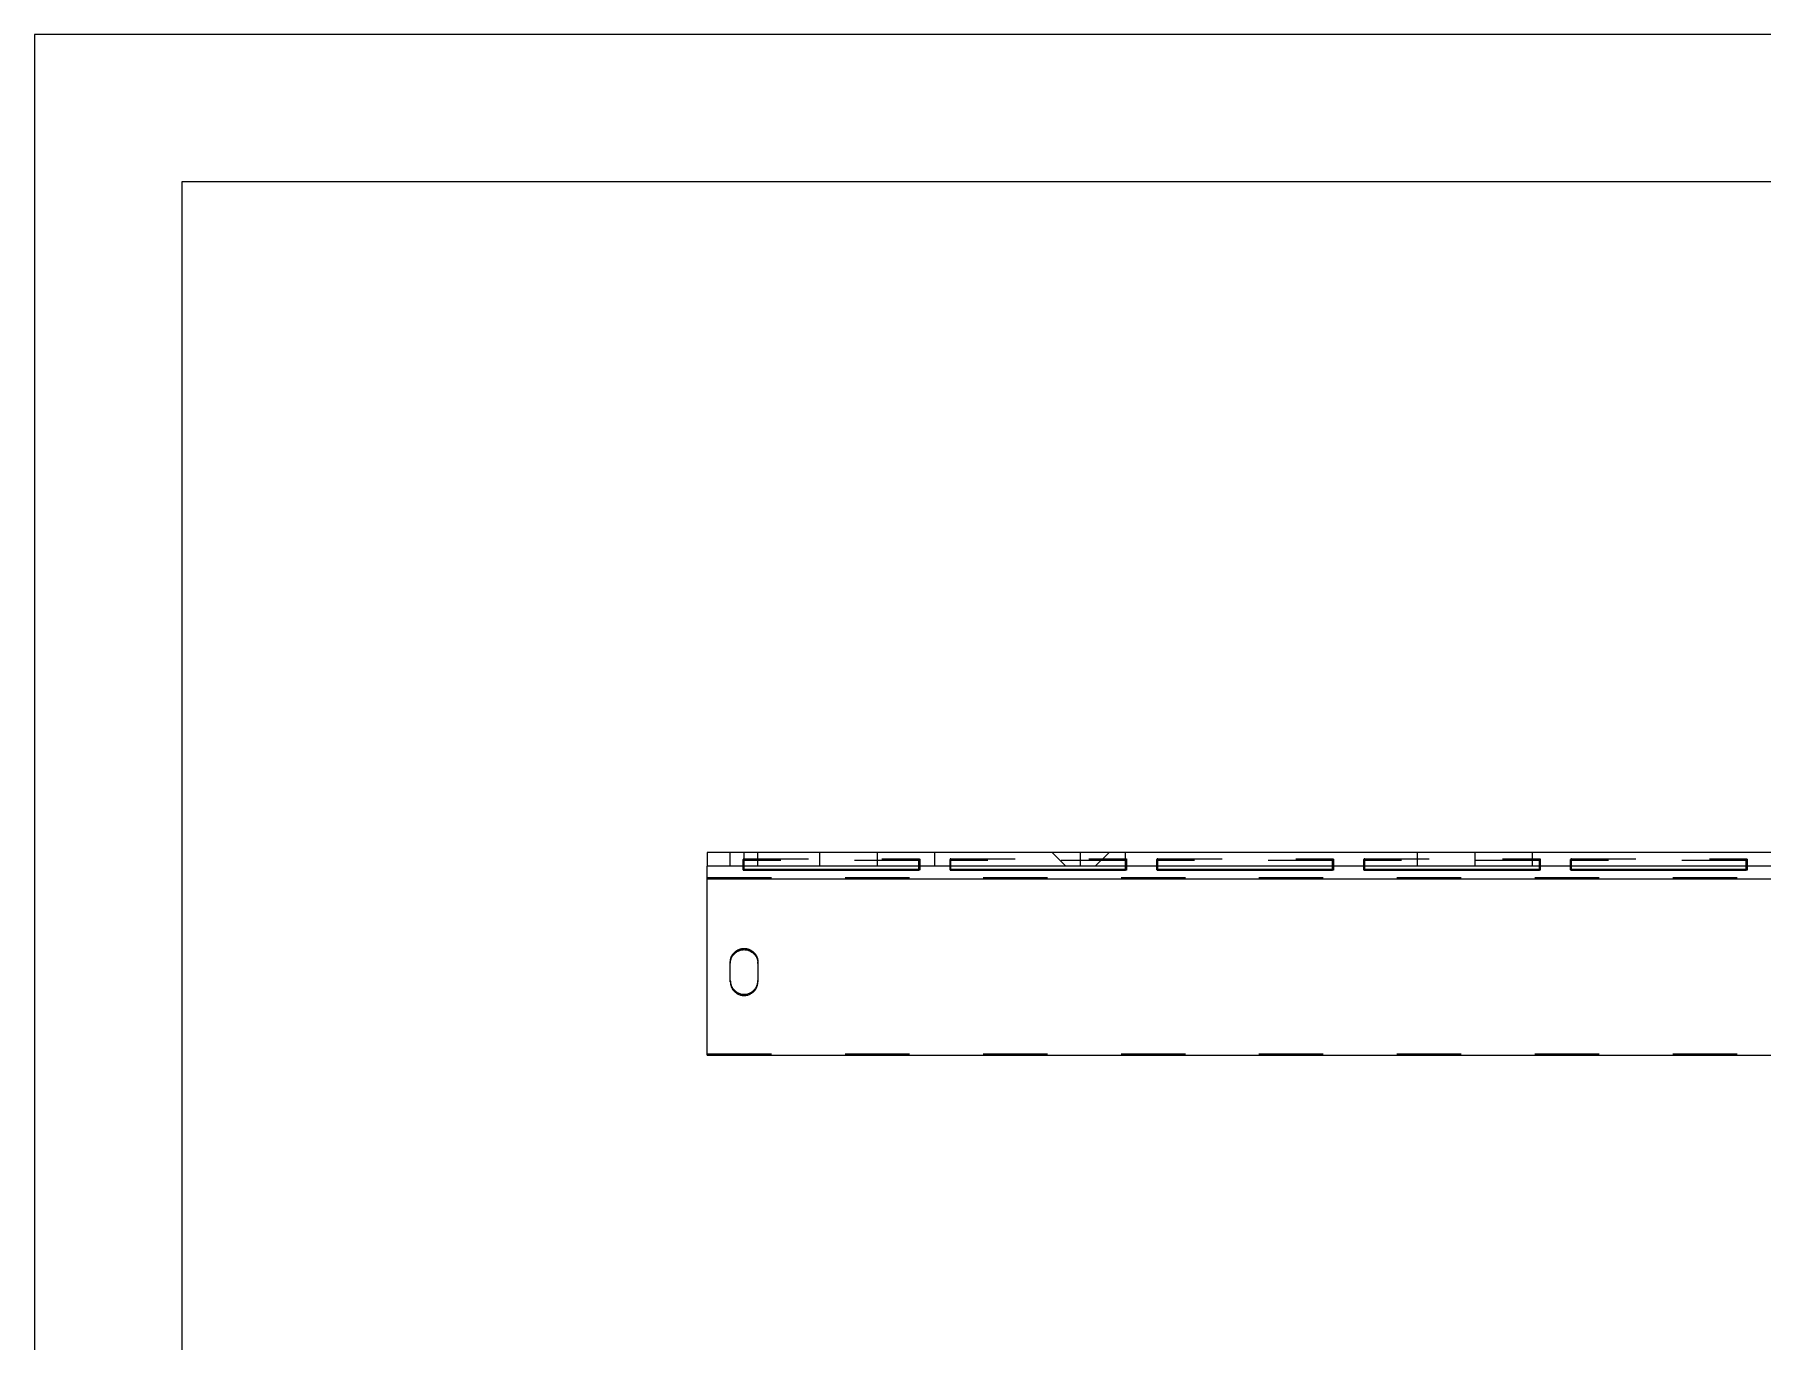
# Model space of a CAD drawing. Header units: millimetres. Extents: x 0 to 426, y 0 to 302.
# Drawn here: x 0 to 94, y 230.9 to 302 of the extents above; entities that cross this region are included whole.
import ezdxf

# ---------------------------------------------------------------- set-up
doc = ezdxf.new("R2010")
doc.units = ezdxf.units.MM
doc.linetypes.add('DASHED', pattern=[15, 7, -8])
doc.linetypes.add('DOT_CENTER', pattern=[14, 12, -1, 0, -1])
doc.layers.add('1', color=7, linetype='Continuous')
doc.layers.add('KADER', color=7, linetype='Continuous')

# ---------------------------------------------------------------- blocks, each defined once
blk = doc.blocks.new('plaat_boven__3', base_point=(73.17, 493.03))
at = {"color": 7, "linetype": 'Continuous'}
for p, q in [((75.67, 515.07), (73.17, 515.07)), ((73.17, 515.07), (73.17, 513.57)), ((78.67, 515.07), (75.67, 515.07)), ((85.42, 515.07), (78.67, 515.07)), ((97.92, 515.07), (85.42, 515.07)), ((110.67, 515.07), (97.92, 515.07)), ((116.87, 515.07), (110.67, 515.07)), ((118.67, 515.07), (116.87, 515.07)), ((150.42, 515.07), (118.67, 515.07)), ((162.92, 515.07), (150.42, 515.07)), ((215.42, 515.07), (162.92, 515.07)), ((75.67, 513.57), (73.17, 513.57)), ((73.17, 512.33), (73.17, 513.57)), ((78.67, 513.57), (75.67, 513.57)), ((96.17, 513.22), (77.17, 513.22)), ((77.17, 513.12), (96.17, 513.12)), ((85.42, 513.57), (78.67, 513.57)), ((97.92, 513.57), (85.42, 513.57)), ((112.17, 513.57), (97.92, 513.57)), ((118.67, 513.22), (99.67, 513.22)), ((99.67, 513.12), (118.67, 513.12)), ((115.37, 513.57), (112.17, 513.57)), ((118.67, 513.57), (115.37, 513.57)), ((150.42, 513.57), (118.67, 513.57)), ((141.17, 513.22), (122.17, 513.22)), ((122.17, 513.12), (141.17, 513.12)), ((163.67, 513.22), (144.67, 513.22)), ((144.67, 513.12), (163.67, 513.12)), ((162.92, 513.57), (150.42, 513.57)), ((215.42, 513.57), (162.92, 513.57)), ((186.17, 513.22), (167.17, 513.22)), ((167.17, 513.12), (186.17, 513.12)), ((73.17, 512.2), (73.17, 512.33)), ((73.17, 493.16), (73.17, 512.2)), ((75.67, 501.13), (75.67, 502.99)), ((78.67, 502.99), (78.67, 501.13)), ((75.67, 501), (75.67, 501.13)), ((78.67, 501.13), (78.67, 501)), ((73.17, 493.03), (73.17, 493.16)), ((73.17, 493.03), (370.17, 493.03))]:
    blk.add_line(p, q, dxfattribs=at)
at = {"color": 1, "linetype": 'DASHED'}
for p, q in [((75.67, 513.57), (75.67, 515.07)), ((78.67, 513.57), (78.67, 515.07)), ((85.42, 513.57), (85.42, 515.07)), ((97.92, 513.57), (97.92, 515.07)), ((112.17, 513.57), (110.67, 515.07)), ((115.37, 513.57), (116.87, 515.07)), ((118.67, 513.57), (118.67, 515.07)), ((150.42, 513.57), (150.42, 515.07)), ((162.92, 513.57), (162.92, 515.07)), ((77.17, 514.18), (77.17, 514.37)), ((77.17, 514.37), (96.17, 514.37)), ((77.17, 513.22), (77.17, 514.18)), ((96.17, 514.18), (77.17, 514.18)), ((96.17, 514.18), (96.17, 514.37)), ((96.17, 513.22), (96.17, 514.18)), ((99.67, 514.18), (99.67, 514.37)), ((99.67, 514.37), (118.67, 514.37)), ((99.67, 513.22), (99.67, 514.18)), ((118.67, 514.18), (99.67, 514.18)), ((118.67, 514.18), (118.67, 514.37)), ((118.67, 513.22), (118.67, 514.18)), ((122.17, 514.37), (141.17, 514.37)), ((122.17, 514.18), (122.17, 514.37)), ((141.17, 514.18), (122.17, 514.18)), ((122.17, 513.22), (122.17, 514.18)), ((141.17, 514.18), (141.17, 514.37)), ((141.17, 513.22), (141.17, 514.18)), ((144.67, 514.37), (163.67, 514.37)), ((144.67, 514.18), (144.67, 514.37)), ((144.67, 513.22), (144.67, 514.18)), ((163.67, 514.18), (144.67, 514.18)), ((163.67, 514.18), (163.67, 514.37)), ((163.67, 513.22), (163.67, 514.18)), ((167.17, 514.37), (186.17, 514.37)), ((167.17, 514.18), (167.17, 514.37)), ((186.17, 514.18), (167.17, 514.18)), ((167.17, 513.22), (167.17, 514.18)), ((186.17, 514.18), (186.17, 514.37)), ((186.17, 513.22), (186.17, 514.18)), ((73.17, 512.33), (370.17, 512.33)), ((75.67, 502.99), (75.67, 503.13)), ((78.67, 502.99), (78.67, 503.13)), ((73.17, 493.16), (370.17, 493.16))]:
    blk.add_line(p, q, dxfattribs=at)
at = {"color": 2, "linetype": 'Continuous'}
for p, q in [((77.17, 513.12), (77.17, 513.22)), ((96.17, 513.12), (96.17, 513.22)), ((99.67, 513.12), (99.67, 513.22)), ((118.67, 513.12), (118.67, 513.22)), ((122.17, 513.12), (122.17, 513.22)), ((141.17, 513.12), (141.17, 513.22)), ((144.67, 513.12), (144.67, 513.22)), ((163.67, 513.12), (163.67, 513.22)), ((167.17, 513.12), (167.17, 513.22)), ((186.17, 513.12), (186.17, 513.22)), ((73.17, 512.2), (370.17, 512.2))]:
    blk.add_line(p, q, dxfattribs=at)
at = {"color": 1, "linetype": 'DASHED'}
for points, knots in [([(77.17, 514.37), (77.17, 514.37), (77.17, 514.37), (77.17, 514.37), (77.15, 514.37), (77.14, 514.37), (77.13, 514.36), (77.12, 514.36), (77.11, 514.35), (77.1, 514.35), (77.1, 514.34), (77.09, 514.33), (77.08, 514.32), (77.08, 514.3), (77.08, 514.29), (77.07, 514.28)], [0, 0, 0, 0, 0.0021794, 0.0043586, 0.0218073, 0.0390731, 0.0496052, 0.0583613, 0.0671676, 0.0774162, 0.087165, 0.0998374, 0.1149957, 0.133767, 0.1525456, 0.1525456, 0.1525456, 0.1525456]), ([(77.07, 514.28), (77.07, 514.28), (77.08, 514.27), (77.08, 514.26), (77.08, 514.25), (77.08, 514.24), (77.09, 514.23), (77.09, 514.23), (77.1, 514.22), (77.1, 514.21), (77.11, 514.2), (77.12, 514.2), (77.13, 514.19), (77.14, 514.19), (77.15, 514.18), (77.17, 514.18), (77.17, 514.18), (77.17, 514.18), (77.17, 514.18)], [0, 0, 0, 0, 0.0103124, 0.0190457, 0.0294919, 0.0383056, 0.0471273, 0.0577557, 0.066653, 0.0773392, 0.0880211, 0.0969895, 0.1068513, 0.1166523, 0.1340044, 0.1515403, 0.1537198, 0.1558992, 0.1558992, 0.1558992, 0.1558992]), ([(77.07, 513.17), (77.07, 513.27), (77.07, 513.45), (77.07, 513.73), (77.07, 514), (77.07, 514.19), (77.07, 514.28)], [0, 0, 0, 0, 0.276479, 0.552958, 0.829437, 1.105916, 1.105916, 1.105916, 1.105916]), ([(96.17, 514.37), (96.18, 514.37), (96.18, 514.37), (96.18, 514.37), (96.19, 514.37), (96.2, 514.37), (96.21, 514.37), (96.22, 514.36), (96.23, 514.36), (96.24, 514.35), (96.25, 514.34), (96.26, 514.33), (96.27, 514.32), (96.27, 514.3), (96.27, 514.29), (96.27, 514.28)], [0, 0, 0, 0, 0.0021794, 0.0043586, 0.0134555, 0.0251762, 0.0390925, 0.0490348, 0.0619916, 0.0774216, 0.0871703, 0.0998428, 0.115001, 0.1337723, 0.152551, 0.152551, 0.152551, 0.152551]), ([(96.27, 514.28), (96.27, 514.28), (96.27, 514.27), (96.27, 514.26), (96.27, 514.25), (96.27, 514.24), (96.26, 514.23), (96.26, 514.23), (96.25, 514.22), (96.25, 514.21), (96.24, 514.2), (96.23, 514.2), (96.22, 514.19), (96.21, 514.19), (96.2, 514.18), (96.18, 514.18), (96.18, 514.18), (96.18, 514.18), (96.17, 514.18)], [0, 0, 0, 0, 0.0095218, 0.0190459, 0.0294921, 0.0383058, 0.0480405, 0.057756, 0.0675659, 0.0773397, 0.0880217, 0.09699, 0.1076674, 0.1166526, 0.1340048, 0.1515407, 0.1537202, 0.1558996, 0.1558996, 0.1558996, 0.1558996]), ([(96.27, 514.28), (96.27, 514.19), (96.27, 514), (96.27, 513.73), (96.27, 513.45), (96.27, 513.27), (96.27, 513.17)], [0, 0, 0, 0, 0.276479, 0.552958, 0.829437, 1.105916, 1.105916, 1.105916, 1.105916]), ([(99.67, 514.37), (99.67, 514.37), (99.67, 514.37), (99.67, 514.37), (99.66, 514.37), (99.65, 514.37), (99.64, 514.37), (99.63, 514.36), (99.62, 514.36), (99.61, 514.35), (99.6, 514.35), (99.6, 514.34), (99.59, 514.33), (99.58, 514.32), (99.58, 514.31), (99.58, 514.3), (99.57, 514.29), (99.57, 514.28), (99.57, 514.28)], [0, 0, 0, 0, 0.0021793, 0.0043586, 0.0134555, 0.0251762, 0.0390925, 0.0496247, 0.0583807, 0.0687686, 0.0774356, 0.0871844, 0.0998569, 0.1150151, 0.123606, 0.1337583, 0.1439597, 0.1526148, 0.1526148, 0.1526148, 0.1526148]), ([(99.57, 514.28), (99.58, 514.27), (99.58, 514.26), (99.58, 514.24), (99.59, 514.23), (99.6, 514.21), (99.61, 514.2), (99.62, 514.2), (99.63, 514.19), (99.64, 514.19), (99.65, 514.18), (99.66, 514.18), (99.67, 514.18), (99.67, 514.18), (99.67, 514.18), (99.67, 514.18)], [0, 0, 0, 0, 0.0190537, 0.0382585, 0.0577191, 0.0772468, 0.0861967, 0.0968971, 0.1075745, 0.1165597, 0.1305934, 0.1423408, 0.1514711, 0.1536508, 0.15583, 0.15583, 0.15583, 0.15583]), ([(99.57, 513.17), (99.57, 513.27), (99.57, 513.45), (99.57, 513.73), (99.57, 514), (99.57, 514.19), (99.57, 514.28)], [0, 0, 0, 0, 0.276479, 0.552958, 0.829437, 1.105916, 1.105916, 1.105916, 1.105916]), ([(118.67, 514.37), (118.68, 514.37), (118.68, 514.37), (118.68, 514.37), (118.69, 514.37), (118.7, 514.37), (118.72, 514.37), (118.73, 514.36), (118.75, 514.35), (118.76, 514.33), (118.77, 514.32), (118.77, 514.3), (118.77, 514.29), (118.77, 514.28)], [0, 0, 0, 0, 0.0021794, 0.0043586, 0.0134555, 0.0251762, 0.0390925, 0.0582983, 0.0773915, 0.0962083, 0.1149374, 0.1337088, 0.1524874, 0.1524874, 0.1524874, 0.1524874]), ([(118.77, 514.28), (118.77, 514.28), (118.77, 514.27), (118.77, 514.26), (118.77, 514.25), (118.77, 514.24), (118.76, 514.23), (118.76, 514.23), (118.75, 514.22), (118.74, 514.21), (118.73, 514.2), (118.72, 514.19), (118.7, 514.18), (118.69, 514.18), (118.68, 514.18), (118.68, 514.18), (118.68, 514.18), (118.67, 514.18)], [0, 0, 0, 0, 0.0087086, 0.0190458, 0.0294919, 0.0383056, 0.048872, 0.0577557, 0.0684036, 0.0773392, 0.0969734, 0.116606, 0.1306397, 0.1423871, 0.1515175, 0.1536972, 0.1558763, 0.1558763, 0.1558763, 0.1558763]), ([(118.77, 514.28), (118.77, 514.19), (118.77, 514), (118.77, 513.73), (118.77, 513.45), (118.77, 513.27), (118.77, 513.17)], [0, 0, 0, 0, 0.276479, 0.552958, 0.829437, 1.105916, 1.105916, 1.105916, 1.105916]), ([(122.17, 514.37), (122.17, 514.37), (122.17, 514.37), (122.17, 514.37), (122.16, 514.37), (122.15, 514.37), (122.14, 514.37), (122.13, 514.36), (122.12, 514.36), (122.11, 514.35), (122.1, 514.34), (122.09, 514.33), (122.08, 514.32), (122.08, 514.31), (122.08, 514.3), (122.07, 514.29), (122.07, 514.28), (122.07, 514.28)], [0, 0, 0, 0, 0.0021794, 0.0043586, 0.0134555, 0.0251762, 0.0390926, 0.0487217, 0.0583809, 0.0687687, 0.0774358, 0.0962527, 0.1149818, 0.1235726, 0.1337249, 0.1431469, 0.1525817, 0.1525817, 0.1525817, 0.1525817]), ([(122.07, 513.17), (122.07, 513.27), (122.07, 513.45), (122.07, 513.73), (122.07, 514), (122.07, 514.19), (122.07, 514.28)], [0, 0, 0, 0, 0.276479, 0.552958, 0.829437, 1.105916, 1.105916, 1.105916, 1.105916]), ([(122.07, 514.28), (122.07, 514.28), (122.07, 514.27), (122.08, 514.26), (122.08, 514.25), (122.08, 514.24), (122.09, 514.23), (122.1, 514.21), (122.11, 514.2), (122.12, 514.2), (122.13, 514.19), (122.14, 514.19), (122.15, 514.18), (122.16, 514.18), (122.17, 514.18), (122.17, 514.18), (122.17, 514.18), (122.17, 514.18)], [0, 0, 0, 0, 0.0086537, 0.0190457, 0.0277802, 0.0383056, 0.0577662, 0.0772939, 0.0879759, 0.0969442, 0.1076216, 0.1166068, 0.1306405, 0.1423879, 0.1515183, 0.153698, 0.1558771, 0.1558771, 0.1558771, 0.1558771]), ([(141.17, 514.37), (141.18, 514.37), (141.18, 514.37), (141.18, 514.37), (141.19, 514.37), (141.2, 514.37), (141.21, 514.37), (141.22, 514.36), (141.23, 514.36), (141.24, 514.35), (141.25, 514.34), (141.26, 514.33), (141.27, 514.32), (141.27, 514.3), (141.27, 514.29), (141.27, 514.28)], [0, 0, 0, 0, 0.0021794, 0.0043586, 0.0134555, 0.0251762, 0.0390925, 0.0479855, 0.0583807, 0.0687686, 0.0774356, 0.0962525, 0.1149816, 0.1343162, 0.1525313, 0.1525313, 0.1525313, 0.1525313]), ([(141.27, 514.28), (141.27, 514.28), (141.27, 514.27), (141.27, 514.26), (141.27, 514.25), (141.27, 514.24), (141.26, 514.23), (141.26, 514.23), (141.25, 514.22), (141.24, 514.21), (141.23, 514.2), (141.22, 514.19), (141.2, 514.19), (141.19, 514.18), (141.18, 514.18), (141.18, 514.18), (141.18, 514.18), (141.17, 514.18)], [0, 0, 0, 0, 0.0086537, 0.0190457, 0.0294919, 0.0383056, 0.0480403, 0.0577559, 0.0684038, 0.0773394, 0.0969736, 0.1166062, 0.1258701, 0.1376159, 0.1515177, 0.1536971, 0.1558765, 0.1558765, 0.1558765, 0.1558765]), ([(141.27, 514.28), (141.27, 514.19), (141.27, 514), (141.27, 513.73), (141.27, 513.45), (141.27, 513.27), (141.27, 513.17)], [0, 0, 0, 0, 0.276479, 0.552958, 0.829437, 1.105916, 1.105916, 1.105916, 1.105916]), ([(144.67, 514.37), (144.67, 514.37), (144.67, 514.37), (144.67, 514.37), (144.66, 514.37), (144.65, 514.37), (144.64, 514.37), (144.63, 514.36), (144.62, 514.36), (144.61, 514.35), (144.6, 514.35), (144.6, 514.34), (144.59, 514.33), (144.58, 514.32), (144.58, 514.31), (144.58, 514.3), (144.57, 514.29), (144.57, 514.28), (144.57, 514.28)], [0, 0, 0, 0, 0.0021793, 0.0043586, 0.0134555, 0.0251762, 0.0390925, 0.0487217, 0.0583809, 0.0687687, 0.0774358, 0.0871846, 0.099857, 0.1150153, 0.1236061, 0.1337584, 0.1431821, 0.1526152, 0.1526152, 0.1526152, 0.1526152]), ([(144.57, 514.28), (144.57, 514.28), (144.57, 514.27), (144.58, 514.26), (144.58, 514.25), (144.58, 514.24), (144.59, 514.23), (144.59, 514.23), (144.6, 514.22), (144.6, 514.21), (144.61, 514.2), (144.62, 514.2), (144.63, 514.19), (144.64, 514.19), (144.65, 514.18), (144.67, 514.18), (144.67, 514.18), (144.67, 514.18), (144.67, 514.18)], [0, 0, 0, 0, 0.008636, 0.0190457, 0.0277801, 0.0383056, 0.048872, 0.0577557, 0.0675655, 0.0773394, 0.0862893, 0.0969897, 0.1076671, 0.1166523, 0.1340044, 0.1515403, 0.15372, 0.1558992, 0.1558992, 0.1558992, 0.1558992]), ([(144.57, 513.17), (144.57, 513.27), (144.57, 513.45), (144.57, 513.73), (144.57, 514), (144.57, 514.19), (144.57, 514.28)], [0, 0, 0, 0, 0.276479, 0.552958, 0.829437, 1.105916, 1.105916, 1.105916, 1.105916]), ([(163.67, 514.37), (163.68, 514.37), (163.68, 514.37), (163.68, 514.37), (163.7, 514.37), (163.71, 514.37), (163.72, 514.36), (163.73, 514.36), (163.74, 514.35), (163.75, 514.35), (163.75, 514.34), (163.76, 514.33), (163.76, 514.32), (163.77, 514.32), (163.77, 514.31), (163.77, 514.3), (163.77, 514.29), (163.77, 514.28), (163.77, 514.28)], [0, 0, 0, 0, 0.0021793, 0.0043586, 0.0218073, 0.0390731, 0.047966, 0.0583613, 0.0687491, 0.0774162, 0.0876681, 0.0962704, 0.1064333, 0.1150111, 0.124374, 0.1337544, 0.1431943, 0.1526111, 0.1526111, 0.1526111, 0.1526111]), ([(163.77, 514.28), (163.77, 514.28), (163.77, 514.27), (163.77, 514.26), (163.77, 514.25), (163.77, 514.24), (163.76, 514.23), (163.75, 514.21), (163.73, 514.2), (163.72, 514.19), (163.7, 514.18), (163.69, 514.18), (163.68, 514.18), (163.68, 514.18), (163.68, 514.18), (163.67, 514.18)], [0, 0, 0, 0, 0.0103127, 0.0190457, 0.0277801, 0.0383056, 0.0577662, 0.0772939, 0.0969281, 0.1165607, 0.1305943, 0.1423417, 0.1514721, 0.1536516, 0.155831, 0.155831, 0.155831, 0.155831]), ([(163.77, 514.28), (163.77, 514.19), (163.77, 514), (163.77, 513.73), (163.77, 513.45), (163.77, 513.27), (163.77, 513.17)], [0, 0, 0, 0, 0.276479, 0.552958, 0.829437, 1.105916, 1.105916, 1.105916, 1.105916]), ([(167.17, 514.37), (167.17, 514.37), (167.17, 514.37), (167.17, 514.37), (167.16, 514.37), (167.15, 514.37), (167.14, 514.37), (167.13, 514.36), (167.12, 514.36), (167.11, 514.35), (167.1, 514.35), (167.09, 514.33), (167.08, 514.32), (167.08, 514.31), (167.08, 514.3), (167.07, 514.29), (167.07, 514.28), (167.07, 514.28)], [0, 0, 0, 0, 0.0021794, 0.0043586, 0.0184117, 0.0301066, 0.0390927, 0.0496248, 0.0583809, 0.0671872, 0.0774358, 0.0962527, 0.1149817, 0.1235726, 0.1337249, 0.1431486, 0.1525816, 0.1525816, 0.1525816, 0.1525816]), ([(167.07, 514.28), (167.07, 514.27), (167.08, 514.27), (167.08, 514.25), (167.08, 514.24), (167.09, 514.23), (167.1, 514.21), (167.11, 514.2), (167.12, 514.2), (167.13, 514.19), (167.14, 514.19), (167.15, 514.18), (167.16, 514.18), (167.17, 514.18), (167.17, 514.18), (167.17, 514.18), (167.17, 514.18)], [0, 0, 0, 0, 0.0155416, 0.0284833, 0.0382905, 0.0577511, 0.0772788, 0.0879608, 0.0969291, 0.1059069, 0.1165917, 0.1306254, 0.1423728, 0.1515032, 0.1536829, 0.155862, 0.155862, 0.155862, 0.155862]), ([(167.07, 513.17), (167.07, 513.27), (167.07, 513.45), (167.07, 513.73), (167.07, 514), (167.07, 514.19), (167.07, 514.28)], [0, 0, 0, 0, 0.276479, 0.552958, 0.829437, 1.105916, 1.105916, 1.105916, 1.105916]), ([(186.17, 514.37), (186.18, 514.37), (186.18, 514.37), (186.18, 514.37), (186.19, 514.37), (186.2, 514.37), (186.21, 514.37), (186.22, 514.36), (186.23, 514.36), (186.24, 514.35), (186.25, 514.35), (186.25, 514.34), (186.26, 514.33), (186.27, 514.32), (186.27, 514.31), (186.27, 514.3), (186.27, 514.29), (186.27, 514.28), (186.27, 514.28)], [0, 0, 0, 0, 0.0021794, 0.0043586, 0.0184117, 0.0301066, 0.0390927, 0.0496248, 0.0583809, 0.0678906, 0.0774359, 0.0871847, 0.0998572, 0.1150154, 0.1251606, 0.1337586, 0.144056, 0.1526151, 0.1526151, 0.1526151, 0.1526151]), ([(186.27, 514.28), (186.27, 514.28), (186.27, 514.27), (186.27, 514.26), (186.27, 514.25), (186.27, 514.24), (186.26, 514.23), (186.26, 514.23), (186.25, 514.22), (186.25, 514.21), (186.24, 514.2), (186.23, 514.2), (186.22, 514.19), (186.21, 514.19), (186.2, 514.19), (186.19, 514.18), (186.18, 514.18), (186.18, 514.18), (186.18, 514.18), (186.17, 514.18)], [0, 0, 0, 0, 0.0103127, 0.0190457, 0.0277801, 0.0383056, 0.048872, 0.0577557, 0.066653, 0.0773392, 0.0862891, 0.0969895, 0.1076669, 0.1166521, 0.1259161, 0.1376618, 0.1515636, 0.1537433, 0.1559225, 0.1559225, 0.1559225, 0.1559225]), ([(186.27, 514.28), (186.27, 514.19), (186.27, 514), (186.27, 513.73), (186.27, 513.45), (186.27, 513.27), (186.27, 513.17)], [0, 0, 0, 0, 0.276479, 0.552958, 0.829437, 1.105916, 1.105916, 1.105916, 1.105916]), ([(75.67, 503.13), (75.68, 503.26), (75.7, 503.52), (75.86, 503.88), (76.1, 504.19), (76.42, 504.43), (76.78, 504.59), (77.17, 504.64), (77.57, 504.59), (77.93, 504.43), (78.25, 504.19), (78.49, 503.88), (78.65, 503.52), (78.67, 503.26), (78.67, 503.13)], [0, 0, 0, 0, 0.390114, 0.780421, 1.171062, 1.562089, 1.95345, 2.345003, 2.736556, 3.127917, 3.518944, 3.909585, 4.299892, 4.690006, 4.690006, 4.690006, 4.690006])]:
    blk.add_open_spline(points, degree=3, knots=knots, dxfattribs=at)
at = {"color": 7, "linetype": 'Continuous'}
for points, knots in [([(77.17, 513.22), (77.17, 513.22), (77.17, 513.22), (77.16, 513.22), (77.15, 513.22), (77.14, 513.22), (77.13, 513.22), (77.13, 513.22), (77.11, 513.21), (77.1, 513.21), (77.1, 513.2), (77.09, 513.2), (77.09, 513.2), (77.08, 513.19), (77.08, 513.19), (77.08, 513.18), (77.08, 513.18), (77.07, 513.18), (77.07, 513.18), (77.07, 513.17), (77.07, 513.17)], [0, 0, 0, 0, 0.0100593, 0.0190381, 0.0268403, 0.0333597, 0.038482, 0.0505252, 0.0618908, 0.0725087, 0.0816701, 0.0890623, 0.0948553, 0.0991617, 0.1051991, 0.1101861, 0.114284, 0.1175584, 0.1185001, 0.1193883, 0.1193883, 0.1193883, 0.1193883]), ([(77.07, 513.17), (77.07, 513.17), (77.07, 513.17), (77.07, 513.17), (77.08, 513.17), (77.08, 513.16), (77.08, 513.16), (77.08, 513.15), (77.09, 513.15), (77.1, 513.14), (77.1, 513.14), (77.11, 513.14), (77.12, 513.13), (77.13, 513.13), (77.14, 513.13), (77.16, 513.13), (77.17, 513.12), (77.17, 513.12)], [0, 0, 0, 0, 0.0009157, 0.0018336, 0.0050446, 0.0091772, 0.0142917, 0.0205466, 0.0287087, 0.0377456, 0.0477052, 0.057902, 0.0673121, 0.0755065, 0.0820147, 0.1009674, 0.1205288, 0.1205288, 0.1205288, 0.1205288]), ([(96.17, 513.22), (96.18, 513.22), (96.19, 513.22), (96.21, 513.22), (96.22, 513.22), (96.23, 513.21), (96.24, 513.21), (96.25, 513.21), (96.25, 513.2), (96.26, 513.2), (96.27, 513.19), (96.27, 513.19), (96.27, 513.18), (96.27, 513.18), (96.27, 513.18), (96.27, 513.17), (96.27, 513.17)], [0, 0, 0, 0, 0.0195171, 0.0384703, 0.0498397, 0.0592985, 0.0668582, 0.072501, 0.0801003, 0.0892832, 0.0991408, 0.1043428, 0.1105546, 0.1175179, 0.1184609, 0.1193479, 0.1193479, 0.1193479, 0.1193479]), ([(96.27, 513.17), (96.27, 513.17), (96.27, 513.17), (96.27, 513.17), (96.27, 513.17), (96.27, 513.16), (96.27, 513.16), (96.26, 513.15), (96.26, 513.15), (96.25, 513.14), (96.25, 513.14), (96.24, 513.14), (96.23, 513.13), (96.22, 513.13), (96.21, 513.13), (96.2, 513.13), (96.19, 513.13), (96.18, 513.12), (96.18, 513.12), (96.17, 513.12)], [0, 0, 0, 0, 0.0009157, 0.0018336, 0.0076539, 0.0138196, 0.0205326, 0.0266101, 0.0331386, 0.0402593, 0.0477003, 0.053413, 0.0610666, 0.0706061, 0.0820104, 0.0938389, 0.1044217, 0.1134373, 0.1205368, 0.1205368, 0.1205368, 0.1205368]), ([(99.67, 513.22), (99.67, 513.22), (99.66, 513.22), (99.64, 513.22), (99.63, 513.22), (99.62, 513.21), (99.61, 513.21), (99.6, 513.21), (99.6, 513.2), (99.59, 513.2), (99.59, 513.2), (99.58, 513.19), (99.58, 513.19), (99.58, 513.18), (99.57, 513.18), (99.57, 513.18), (99.57, 513.17), (99.57, 513.17)], [0, 0, 0, 0, 0.0195171, 0.0384703, 0.0451576, 0.0533544, 0.0626075, 0.0725004, 0.0816618, 0.089054, 0.094847, 0.0991533, 0.1057669, 0.1118167, 0.1175354, 0.1184773, 0.1193653, 0.1193653, 0.1193653, 0.1193653]), ([(99.57, 513.17), (99.57, 513.17), (99.57, 513.17), (99.57, 513.17), (99.58, 513.17), (99.58, 513.16), (99.58, 513.15), (99.59, 513.15), (99.6, 513.14), (99.6, 513.14), (99.61, 513.14), (99.62, 513.13), (99.63, 513.13), (99.64, 513.13), (99.64, 513.13), (99.65, 513.13), (99.66, 513.12), (99.67, 513.12), (99.67, 513.12)], [0, 0, 0, 0, 0.0009157, 0.0018336, 0.0076539, 0.0138196, 0.0205326, 0.0286947, 0.0377316, 0.0476912, 0.0534039, 0.0610575, 0.0705971, 0.0820014, 0.0888273, 0.0976554, 0.1082816, 0.1205279, 0.1205279, 0.1205279, 0.1205279]), ([(118.67, 513.22), (118.68, 513.22), (118.68, 513.22), (118.69, 513.22), (118.7, 513.22), (118.71, 513.22), (118.72, 513.22), (118.72, 513.22), (118.74, 513.21), (118.74, 513.21), (118.75, 513.2), (118.76, 513.2), (118.77, 513.19), (118.77, 513.19), (118.77, 513.18), (118.77, 513.18), (118.77, 513.18), (118.77, 513.17), (118.77, 513.17)], [0, 0, 0, 0, 0.0100593, 0.0190381, 0.0268403, 0.0333597, 0.038482, 0.0505252, 0.0618908, 0.0725087, 0.080108, 0.0892909, 0.0991485, 0.1057621, 0.1118119, 0.1175305, 0.1184728, 0.1193605, 0.1193605, 0.1193605, 0.1193605]), ([(118.77, 513.17), (118.77, 513.17), (118.77, 513.17), (118.77, 513.17), (118.77, 513.17), (118.77, 513.16), (118.77, 513.16), (118.76, 513.15), (118.76, 513.15), (118.75, 513.14), (118.75, 513.14), (118.74, 513.14), (118.73, 513.13), (118.72, 513.13), (118.71, 513.13), (118.69, 513.13), (118.68, 513.12), (118.67, 513.12)], [0, 0, 0, 0, 0.0009158, 0.0018336, 0.0076539, 0.0138196, 0.0205326, 0.0271303, 0.0331384, 0.0408229, 0.0476998, 0.0534125, 0.0610661, 0.0706057, 0.0820099, 0.1009627, 0.1205241, 0.1205241, 0.1205241, 0.1205241]), ([(122.17, 513.22), (122.17, 513.22), (122.16, 513.22), (122.14, 513.22), (122.13, 513.22), (122.12, 513.21), (122.11, 513.21), (122.1, 513.21), (122.1, 513.2), (122.09, 513.2), (122.09, 513.2), (122.08, 513.19), (122.08, 513.19), (122.08, 513.19), (122.08, 513.18), (122.07, 513.18), (122.07, 513.18), (122.07, 513.17), (122.07, 513.17)], [0, 0, 0, 0, 0.0195171, 0.0384703, 0.0498397, 0.0592985, 0.0668583, 0.072501, 0.0816624, 0.0890547, 0.0948477, 0.099154, 0.1029437, 0.1073652, 0.1122475, 0.1175484, 0.1184263, 0.1193784, 0.1193784, 0.1193784, 0.1193784]), ([(122.07, 513.17), (122.07, 513.17), (122.07, 513.17), (122.07, 513.17), (122.08, 513.17), (122.08, 513.16), (122.08, 513.16), (122.08, 513.15), (122.09, 513.15), (122.1, 513.14), (122.1, 513.14), (122.11, 513.13), (122.13, 513.13), (122.14, 513.13), (122.15, 513.13), (122.16, 513.13), (122.17, 513.12), (122.17, 513.12), (122.17, 513.12)], [0, 0, 0, 0, 0.0009158, 0.0018336, 0.0050446, 0.0091772, 0.0142917, 0.0205466, 0.0287086, 0.0377456, 0.0477052, 0.0584102, 0.0698647, 0.0820111, 0.0938396, 0.1044224, 0.113438, 0.1205375, 0.1205375, 0.1205375, 0.1205375]), ([(141.17, 513.22), (141.18, 513.22), (141.19, 513.22), (141.21, 513.22), (141.22, 513.22), (141.23, 513.21), (141.24, 513.21), (141.25, 513.21), (141.25, 513.2), (141.26, 513.2), (141.27, 513.19), (141.27, 513.19), (141.27, 513.18), (141.27, 513.18), (141.27, 513.18), (141.27, 513.18), (141.27, 513.17), (141.27, 513.17)], [0, 0, 0, 0, 0.0195171, 0.0384703, 0.0498397, 0.0592985, 0.0668582, 0.072501, 0.0823334, 0.0911898, 0.0991448, 0.1051822, 0.1101692, 0.114267, 0.1175414, 0.1184281, 0.1193714, 0.1193714, 0.1193714, 0.1193714]), ([(141.27, 513.17), (141.27, 513.17), (141.27, 513.17), (141.27, 513.17), (141.27, 513.17), (141.27, 513.16), (141.27, 513.15), (141.26, 513.15), (141.25, 513.14), (141.25, 513.14), (141.24, 513.13), (141.22, 513.13), (141.22, 513.13), (141.21, 513.13), (141.2, 513.13), (141.19, 513.12), (141.18, 513.12), (141.17, 513.12)], [0, 0, 0, 0, 0.0009158, 0.0018336, 0.0089187, 0.0152624, 0.0205275, 0.0286896, 0.0377265, 0.0476861, 0.0583911, 0.0698457, 0.081992, 0.088818, 0.097646, 0.1082723, 0.1205185, 0.1205185, 0.1205185, 0.1205185]), ([(144.67, 513.22), (144.67, 513.22), (144.67, 513.22), (144.66, 513.22), (144.65, 513.22), (144.65, 513.22), (144.64, 513.22), (144.63, 513.22), (144.62, 513.21), (144.61, 513.21), (144.6, 513.21), (144.6, 513.2), (144.59, 513.2), (144.59, 513.2), (144.58, 513.19), (144.58, 513.19), (144.58, 513.18), (144.58, 513.18), (144.57, 513.18), (144.57, 513.18), (144.57, 513.17), (144.57, 513.17)], [0, 0, 0, 0, 0.0054589, 0.0122325, 0.0201204, 0.0289305, 0.0384819, 0.0451692, 0.0533659, 0.062619, 0.0725119, 0.0816733, 0.0890655, 0.0948585, 0.0991649, 0.1052023, 0.1101893, 0.1142871, 0.1175615, 0.1184477, 0.1193915, 0.1193915, 0.1193915, 0.1193915]), ([(144.57, 513.17), (144.57, 513.17), (144.57, 513.17), (144.57, 513.17), (144.58, 513.17), (144.58, 513.16), (144.58, 513.15), (144.59, 513.15), (144.6, 513.14), (144.6, 513.14), (144.61, 513.13), (144.63, 513.13), (144.64, 513.13), (144.65, 513.13), (144.66, 513.13), (144.67, 513.12), (144.67, 513.12), (144.67, 513.12)], [0, 0, 0, 0, 0.0009158, 0.0018336, 0.0089187, 0.0152624, 0.0205275, 0.0286896, 0.0377265, 0.0476861, 0.0583911, 0.0698457, 0.081992, 0.0938205, 0.1044033, 0.1134189, 0.1205184, 0.1205184, 0.1205184, 0.1205184]), ([(163.67, 513.22), (163.68, 513.22), (163.68, 513.22), (163.69, 513.22), (163.7, 513.22), (163.7, 513.22), (163.71, 513.22), (163.72, 513.22), (163.73, 513.21), (163.74, 513.21), (163.75, 513.21), (163.75, 513.2), (163.76, 513.2), (163.77, 513.19), (163.77, 513.19), (163.77, 513.18), (163.77, 513.18), (163.77, 513.18), (163.77, 513.17), (163.77, 513.17)], [0, 0, 0, 0, 0.0054589, 0.0122325, 0.0201204, 0.0289306, 0.0384819, 0.0498513, 0.05931, 0.0668698, 0.0725126, 0.0823449, 0.0912013, 0.0991563, 0.1043583, 0.1105701, 0.1175334, 0.1184237, 0.1193634, 0.1193634, 0.1193634, 0.1193634]), ([(163.77, 513.17), (163.77, 513.17), (163.77, 513.17), (163.77, 513.17), (163.77, 513.17), (163.77, 513.16), (163.77, 513.15), (163.76, 513.15), (163.76, 513.15), (163.75, 513.14), (163.75, 513.14), (163.74, 513.14), (163.73, 513.13), (163.72, 513.13), (163.71, 513.13), (163.7, 513.13), (163.69, 513.13), (163.68, 513.12), (163.68, 513.12), (163.67, 513.12)], [0, 0, 0, 0, 0.0009157, 0.0018336, 0.0089187, 0.0152624, 0.0205275, 0.0271252, 0.0331332, 0.0402539, 0.0476949, 0.0534076, 0.0610612, 0.0706008, 0.082005, 0.0938335, 0.1044163, 0.1134319, 0.1205314, 0.1205314, 0.1205314, 0.1205314]), ([(167.17, 513.22), (167.17, 513.22), (167.17, 513.22), (167.16, 513.22), (167.15, 513.22), (167.14, 513.22), (167.13, 513.22), (167.13, 513.22), (167.12, 513.21), (167.11, 513.21), (167.1, 513.21), (167.1, 513.2), (167.09, 513.2), (167.08, 513.19), (167.08, 513.19), (167.08, 513.18), (167.07, 513.18), (167.07, 513.18), (167.07, 513.17), (167.07, 513.17)], [0, 0, 0, 0, 0.0100593, 0.0190381, 0.0268403, 0.0333597, 0.038482, 0.0498514, 0.0593101, 0.0668699, 0.0725126, 0.082345, 0.0912014, 0.0991564, 0.1043584, 0.1105702, 0.1175334, 0.1184199, 0.1193634, 0.1193634, 0.1193634, 0.1193634]), ([(167.07, 513.17), (167.07, 513.17), (167.07, 513.17), (167.07, 513.17), (167.08, 513.17), (167.08, 513.16), (167.08, 513.16), (167.09, 513.15), (167.09, 513.15), (167.1, 513.14), (167.1, 513.14), (167.11, 513.14), (167.12, 513.13), (167.13, 513.13), (167.14, 513.13), (167.15, 513.13), (167.16, 513.13), (167.17, 513.12), (167.17, 513.12), (167.17, 513.12)], [0, 0, 0, 0, 0.0009157, 0.0018336, 0.0076539, 0.0138196, 0.0205326, 0.0271303, 0.0331384, 0.0394614, 0.0477, 0.0578968, 0.0673068, 0.0755013, 0.0820094, 0.0938379, 0.1044207, 0.1134363, 0.1205358, 0.1205358, 0.1205358, 0.1205358]), ([(186.17, 513.22), (186.18, 513.22), (186.18, 513.22), (186.19, 513.22), (186.2, 513.22), (186.21, 513.22), (186.22, 513.22), (186.22, 513.22), (186.24, 513.21), (186.25, 513.21), (186.25, 513.2), (186.26, 513.2), (186.26, 513.2), (186.27, 513.19), (186.27, 513.19), (186.27, 513.18), (186.27, 513.18), (186.27, 513.18), (186.27, 513.18), (186.27, 513.17), (186.27, 513.17)], [0, 0, 0, 0, 0.0100593, 0.0190381, 0.0268403, 0.0333597, 0.038482, 0.0505252, 0.0618908, 0.0725087, 0.0816701, 0.0890623, 0.0948553, 0.0991617, 0.1051991, 0.1101861, 0.114284, 0.1175584, 0.1185011, 0.1193883, 0.1193883, 0.1193883, 0.1193883]), ([(186.27, 513.17), (186.27, 513.17), (186.27, 513.17), (186.27, 513.17), (186.27, 513.17), (186.27, 513.16), (186.27, 513.15), (186.26, 513.15), (186.25, 513.14), (186.25, 513.14), (186.24, 513.14), (186.23, 513.13), (186.22, 513.13), (186.21, 513.13), (186.19, 513.13), (186.18, 513.12), (186.17, 513.12)], [0, 0, 0, 0, 0.0009157, 0.0018336, 0.0089187, 0.0152624, 0.0205275, 0.0286896, 0.0377265, 0.0476861, 0.0533988, 0.0610524, 0.070592, 0.0819962, 0.100949, 0.1205104, 0.1205104, 0.1205104, 0.1205104]), ([(75.67, 502.99), (75.68, 503.13), (75.7, 503.39), (75.86, 503.75), (76.1, 504.06), (76.42, 504.3), (76.78, 504.45), (77.17, 504.51), (77.57, 504.45), (77.93, 504.3), (78.25, 504.06), (78.49, 503.75), (78.65, 503.39), (78.67, 503.13), (78.67, 502.99)], [0, 0, 0, 0, 0.390114, 0.780421, 1.171062, 1.562089, 1.95345, 2.345003, 2.736556, 3.127917, 3.518944, 3.909585, 4.299892, 4.690006, 4.690006, 4.690006, 4.690006]), ([(75.67, 501.13), (75.68, 501), (75.7, 500.74), (75.86, 500.38), (76.1, 500.06), (76.42, 499.82), (76.78, 499.67), (77.17, 499.62), (77.57, 499.67), (77.93, 499.82), (78.25, 500.06), (78.49, 500.38), (78.65, 500.74), (78.67, 501), (78.67, 501.13)], [0, 0, 0, 0, 0.390114, 0.780421, 1.171062, 1.562089, 1.95345, 2.345003, 2.736556, 3.127917, 3.518944, 3.909585, 4.299892, 4.690006, 4.690006, 4.690006, 4.690006]), ([(75.67, 501), (75.68, 500.87), (75.7, 500.61), (75.86, 500.25), (76.1, 499.93), (76.42, 499.69), (76.78, 499.54), (77.17, 499.49), (77.57, 499.54), (77.93, 499.69), (78.25, 499.93), (78.49, 500.25), (78.65, 500.61), (78.67, 500.87), (78.67, 501)], [0, 0, 0, 0, 0.390114, 0.780421, 1.171062, 1.562089, 1.95345, 2.345003, 2.736556, 3.127917, 3.518944, 3.909585, 4.299892, 4.690006, 4.690006, 4.690006, 4.690006])]:
    blk.add_open_spline(points, degree=3, knots=knots, dxfattribs=at)
at = {"layer": '1', "color": 30, "linetype": 'DOT_CENTER'}
for p, q in [((77.17, 513.57), (77.17, 515.07)), ((91.67, 513.57), (91.67, 515.07)), ((113.77, 513.57), (113.77, 515.07)), ((156.67, 513.57), (156.67, 515.07))]:
    blk.add_line(p, q, dxfattribs=at)
blk = doc.blocks.new('Top1', base_point=(221.68, 504.05))
blk.add_blockref('plaat_boven__3', (73.17, 493.03))
blk = doc.blocks.new('_tb_frame_A3')
at = {"layer": 'KADER', "color": 1, "linetype": 'Continuous'}
for p, q in [((0, 302), (0, 0)), ((426, 302), (0, 302))]:
    blk.add_line(p, q, dxfattribs=at)
at = {"layer": 'KADER', "color": 3, "linetype": 'Continuous'}
for p, q in [((418, 294), (8, 294)), ((8, 294), (8, 8))]:
    blk.add_line(p, q, dxfattribs=at)

msp = doc.modelspace()

# ---------------------------------------------------------------- block references
msp.add_blockref('_tb_frame_A3', (0, 0))
at = {"xscale": 0.5, "yscale": 0.5, "zscale": 0.5}
msp.add_blockref('Top1', (110.838, 252.025), dxfattribs=at)

doc.saveas('drawing.dxf')
